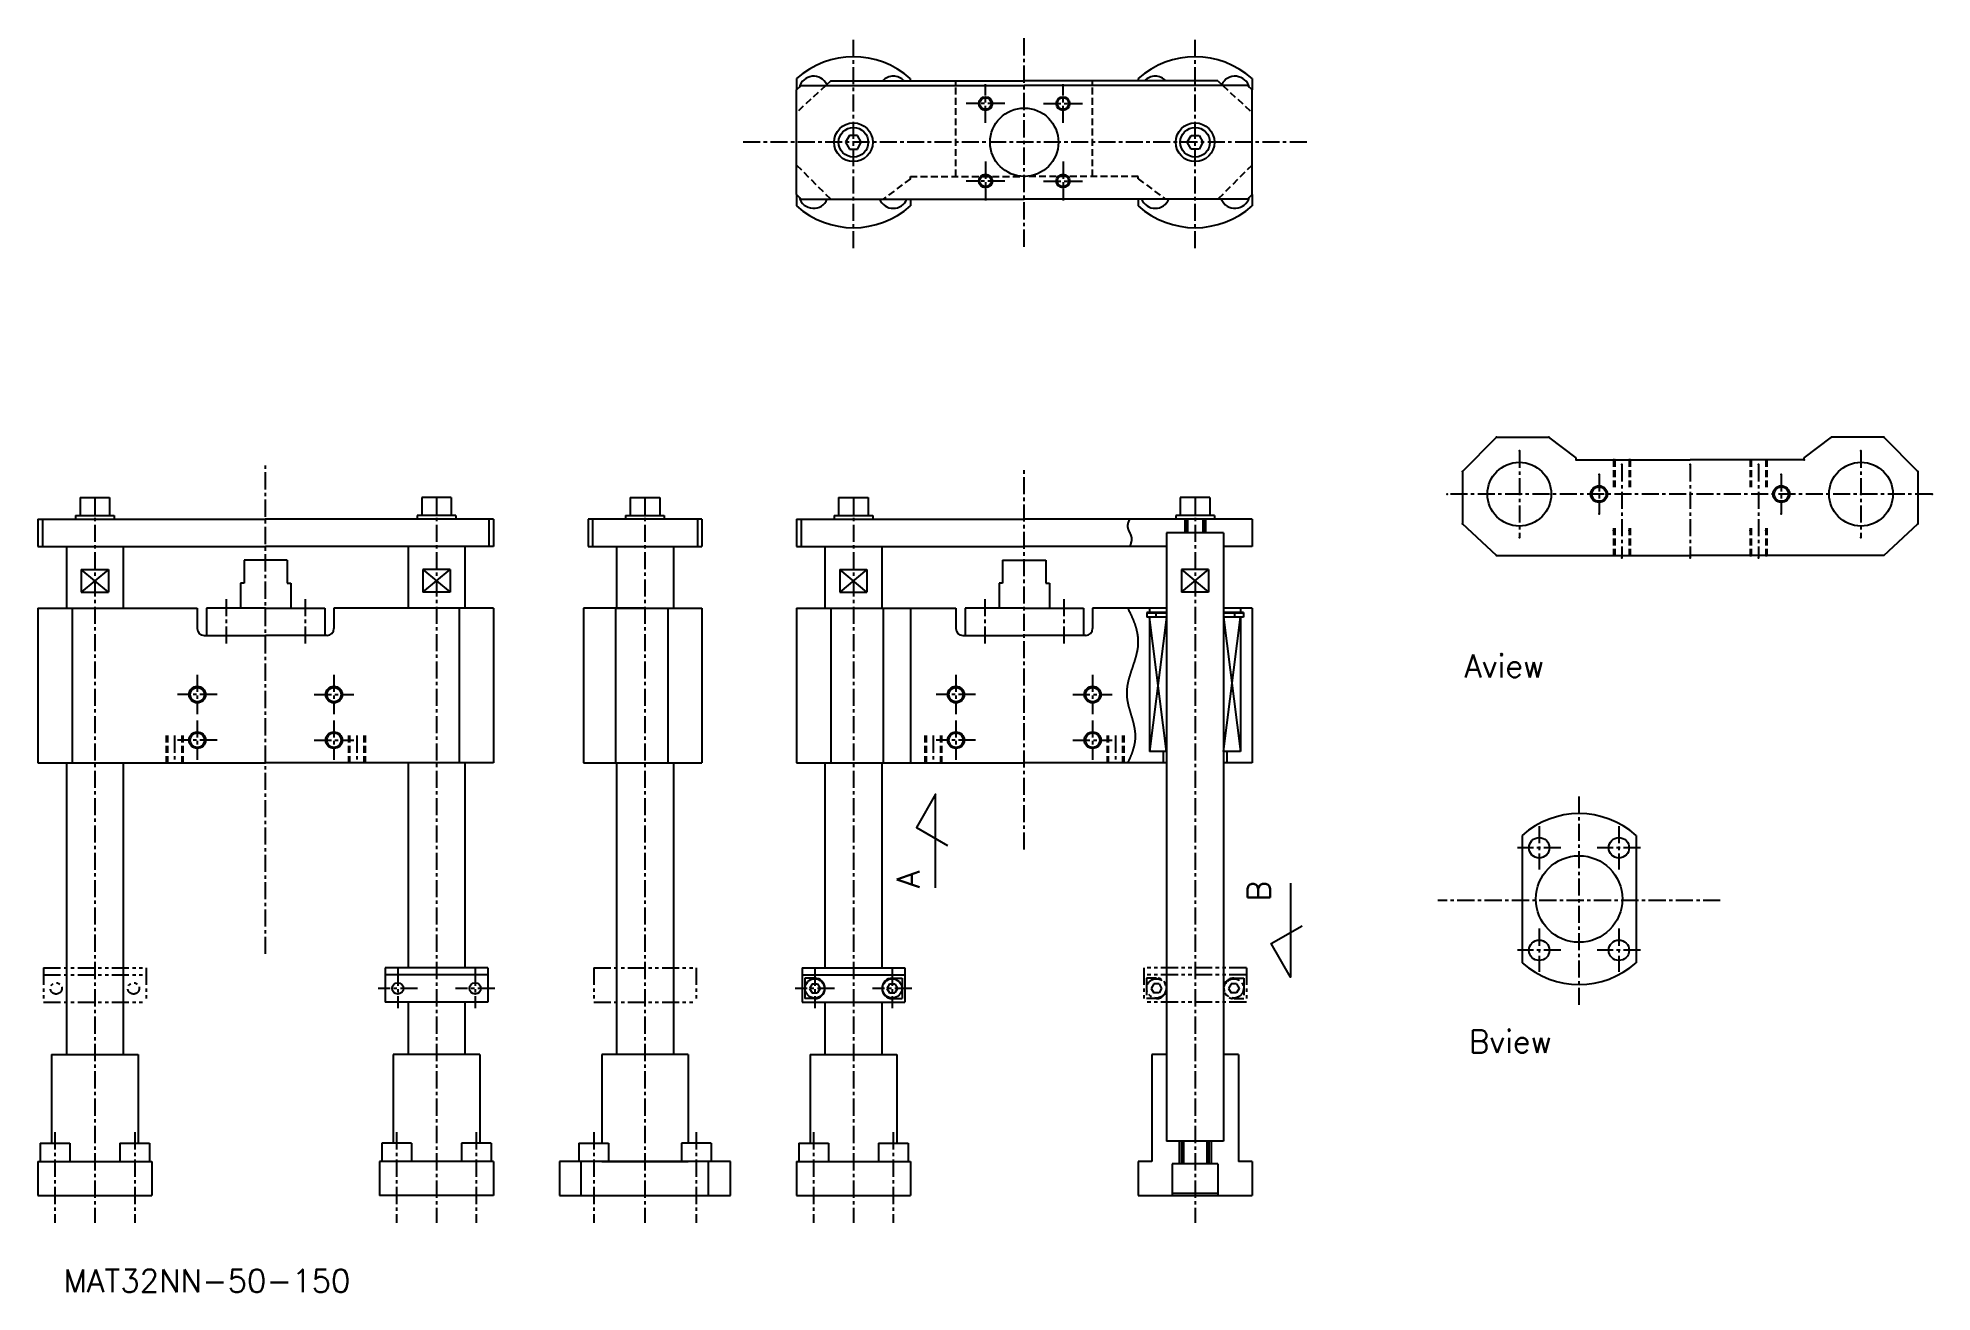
# Model space of a CAD drawing. Extents: x -433 to 399, y -339 to 211.
import ezdxf

# ---------------------------------------------------------------- set-up
doc = ezdxf.new("R2010")
doc.units = 0
for name, pattern in [('CENTER', [12, 7.5, -1.5, 1.5, -1.5]), ('DASHED', [4.5, 3, -1.5]), ('PHANTOM', [15, 7.5, -1.5, 1.5, -1.5, 1.5, -1.5])]:
    doc.linetypes.add(name, pattern=pattern)
doc.layers.get('0').update_dxf_attribs({"linetype": 'CONTINUOUS'})
doc.layers.add('CENTER', color=1, linetype='CENTER')
doc.styles.get("Standard").update_dxf_attribs({"font": 'txt.shx'})

msp = doc.modelspace()

# ---------------------------------------------------------------- linework, layer by layer
at = {"color": 7, "linetype": 'CONTINUOUS'}
for p, q in [((-100, 193.47), (-100, 188.52)), ((-85, 192.52), (-87.14, 190.52)), ((-85, 192.52), (0, 192.52)), ((-50.06, 193.52), (-50.06, 192.52)), ((-30, 190.52), (-30, 192.52)), ((85, 192.52), (0, 192.52)), ((30, 190.52), (30, 192.52)), ((50.06, 193.52), (50.06, 192.52)), ((85, 192.52), (87.14, 190.52)), ((100, 193.47), (100, 188.52)), ((-100, 188.52), (-98, 190.52)), ((-100, 142.52), (-100, 188.52)), ((-98, 190.52), (0, 190.52)), ((98, 190.52), (0, 190.52)), ((100, 188.52), (98, 190.52)), ((100, 142.52), (100, 188.52)), ((-76.72, 168.49), (-78.43, 165.52)), ((-73.29, 168.49), (-76.72, 168.49)), ((-71.57, 165.52), (-73.29, 168.49)), ((71.57, 165.52), (73.29, 168.49)), ((73.29, 168.49), (76.71, 168.49)), ((76.71, 168.49), (78.43, 165.52)), ((-78.43, 165.52), (-76.72, 162.55)), ((-76.72, 162.55), (-73.29, 162.55)), ((-73.29, 162.55), (-71.57, 165.52)), ((73.29, 162.55), (71.57, 165.52)), ((76.71, 162.55), (73.29, 162.55)), ((78.43, 165.52), (76.71, 162.55)), ((-98, 140.52), (-100, 142.52)), ((-100, 142.52), (-100, 137.57)), ((98, 140.52), (100, 142.52)), ((100, 142.52), (100, 137.57)), ((-98, 140.52), (0, 140.52)), ((-50, 140.52), (-50, 137.57)), ((98, 140.52), (0, 140.52)), ((50, 140.52), (50, 137.57)), ((192.36, 21.03), (207.36, 36.03)), ((207.36, 36.03), (230.36, 36.03)), ((242.36, 27.03), (230.36, 36.03)), ((342.36, 27.03), (354.36, 36.03)), ((377.36, 36.03), (354.36, 36.03)), ((392.36, 21.03), (377.36, 36.03)), ((242.36, 26.03), (242.36, 27.03)), ((242.36, 26.03), (292.36, 26.03)), ((342.36, 26.03), (292.36, 26.03)), ((342.36, 26.03), (342.36, 27.03)), ((192.36, 21.03), (192.36, -1.97)), ((392.36, 21.03), (392.36, -1.97)), ((-414.58, 9.6), (-401.58, 9.6)), ((-414.58, 9.6), (-414.58, 1.6)), ((-401.58, 9.6), (-401.58, 1.6)), ((-251.58, 9.6), (-264.58, 9.6)), ((-264.58, 9.6), (-264.58, 1.6)), ((-251.58, 9.6), (-251.58, 1.6)), ((-173.04, 9.6), (-160.04, 9.6)), ((-173.04, 9.6), (-173.04, 1.6)), ((-160.04, 9.6), (-160.04, 1.6)), ((-81.5, 9.6), (-68.5, 9.6)), ((-81.5, 9.6), (-81.5, 1.6)), ((-68.5, 9.6), (-68.5, 1.6)), ((81.5, 9.6), (68.5, 9.6)), ((68.5, 9.6), (68.5, 1.6)), ((81.5, 9.6), (81.5, 1.6)), ((-433.08, 0), (-333.08, 0)), ((-433.08, 0), (-433.08, -12)), ((-431.08, 0), (-431.08, -12)), ((-416.58, 1.6), (-399.58, 1.6)), ((-416.58, 1.6), (-416.58, 0)), ((-399.58, 1.6), (-399.58, 0)), ((-233.08, 0), (-333.08, 0)), ((-249.58, 1.6), (-266.58, 1.6)), ((-266.58, 1.6), (-266.58, 0)), ((-249.58, 1.6), (-249.58, 0)), ((-235.08, 0), (-235.08, -12)), ((-233.08, 0), (-233.08, -12)), ((-141.54, 0), (-191.54, 0)), ((-191.54, 0), (-191.54, -12)), ((-189.54, 0), (-189.54, -12)), ((-175.04, 1.6), (-158.04, 1.6)), ((-175.04, 1.6), (-175.04, 0)), ((-158.04, 1.6), (-158.04, 0)), ((-143.54, 0), (-143.54, -12)), ((-141.54, 0), (-141.54, -12)), ((-100, 0), (0, 0)), ((-100, 0), (-100, -12)), ((-98, 0), (-98, -12)), ((-83.5, 1.6), (-66.5, 1.6)), ((-83.5, 1.6), (-83.5, 0)), ((-66.5, 1.6), (-66.5, 0)), ((100, 0), (0, 0)), ((83.5, 1.6), (66.5, 1.6)), ((66.5, 1.6), (66.5, 0)), ((70.5, 0), (70.5, -6)), ((71, 0), (71, -6)), ((71.63, 0), (71.63, -6)), ((78.38, 0), (78.38, -6)), ((79, 0), (79, -6)), ((79.5, 0), (79.5, -6)), ((83.5, 1.6), (83.5, 0)), ((100, 0), (100, -12)), ((87.5, -6), (62.5, -6)), ((62.5, -6), (62.5, -273)), ((87.5, -6), (87.5, -273)), ((207.36, -15.97), (192.36, -1.97)), ((377.36, -15.97), (392.36, -1.97)), ((-433.08, -12), (-420.58, -12)), ((-433.08, -12), (-333.08, -12)), ((-420.58, -12), (-395.58, -12)), ((-420.58, -12), (-420.58, -39)), ((-395.58, -12), (-395.58, -39)), ((-233.08, -12), (-333.08, -12)), ((-270.58, -12), (-270.58, -39)), ((-245.58, -12), (-245.58, -39)), ((-191.54, -12), (-141.54, -12)), ((-179.04, -12), (-179.04, -39)), ((-154.04, -12), (-154.04, -39)), ((-100, -12), (0, -12)), ((-87.5, -12), (-87.5, -39)), ((-62.5, -12), (-62.5, -39)), ((62.5, -12), (0, -12)), ((100, -12), (87.5, -12)), ((207.36, -15.97), (292.36, -15.97)), ((377.36, -15.97), (292.36, -15.97)), ((-414.02, -22), (-402.14, -22)), ((-414.02, -22), (-414.02, -32)), ((-402.14, -22), (-414.02, -32)), ((-402.14, -32), (-414.02, -22)), ((-402.14, -22), (-402.14, -32)), ((-342.58, -18), (-342.58, -28)), ((-323.58, -18), (-342.58, -18)), ((-323.58, -18), (-323.58, -28)), ((-264.02, -22), (-264.02, -32)), ((-264.02, -32), (-252.14, -22)), ((-252.14, -22), (-264.02, -22)), ((-264.02, -22), (-252.14, -32)), ((-252.14, -22), (-252.14, -32)), ((-69.06, -32), (-80.94, -22)), ((-80.94, -22), (-80.94, -32)), ((-80.94, -22), (-69.06, -22)), ((-69.06, -22), (-80.94, -32)), ((-69.06, -22), (-69.06, -32)), ((-9.5, -18), (-9.5, -28)), ((-9.5, -18), (9.5, -18)), ((9.5, -18), (9.5, -28)), ((80.94, -22), (69.06, -22)), ((69.06, -22), (69.06, -32)), ((69.06, -22), (80.94, -32)), ((69.06, -32), (80.94, -22)), ((80.94, -22), (80.94, -32)), ((-414.02, -32), (-402.14, -32)), ((-344.08, -28), (-344.08, -39)), ((-342.58, -28), (-344.08, -28)), ((-323.58, -28), (-322.08, -28)), ((-322.08, -28), (-322.08, -39)), ((-252.14, -32), (-264.02, -32)), ((-80.94, -32), (-69.06, -32)), ((-11, -28), (-11, -39)), ((-9.5, -28), (-11, -28)), ((9.5, -28), (11, -28)), ((11, -28), (11, -39)), ((80.94, -32), (69.06, -32)), ((-433.08, -39), (-420.58, -39)), ((-433.08, -39), (-363.08, -39)), ((-433.08, -39), (-433.08, -107)), ((-418.08, -39), (-418.08, -107)), ((-363.08, -39), (-363.08, -48)), ((-333.08, -39), (-359.08, -39)), ((-359.08, -39), (-359.08, -51)), ((-333.08, -39), (-307.08, -39)), ((-307.08, -39), (-307.08, -51)), ((-233.08, -39), (-303.08, -39)), ((-303.08, -39), (-303.08, -48)), ((-248.08, -39), (-248.08, -107)), ((-233.08, -39), (-233.08, -107)), ((-166.54, -39), (-193.54, -39)), ((-193.54, -39), (-193.54, -107)), ((-179.54, -39), (-179.54, -107)), ((-179.04, -39), (-154.04, -39)), ((-166.54, -39), (-141.54, -39)), ((-156.54, -39), (-156.54, -107)), ((-141.54, -39), (-141.54, -107)), ((-100, -39), (-30, -39)), ((-100, -39), (-100, -107)), ((-85, -39), (-85, -107)), ((-62, -39), (-62, -107)), ((-50, -39), (-50, -107)), ((-30, -39), (-30, -48)), ((-26, -39), (-26, -51)), ((0, -39), (-26, -39)), ((0, -39), (26, -39)), ((26, -39), (26, -51)), ((62.5, -39), (30, -39)), ((30, -39), (30, -48)), ((53.75, -41), (53.75, -43)), ((62.5, -41), (53.75, -41)), ((62.5, -41.25), (53.75, -41.25)), ((55, -39), (55, -41)), ((57.75, -41.25), (57.75, -43)), ((100, -39), (87.5, -39)), ((96.25, -41), (87.5, -41)), ((96.25, -41.25), (87.5, -41.25)), ((92.25, -41.25), (92.25, -43)), ((95, -39), (95, -41)), ((96.25, -41), (96.25, -43)), ((100, -39), (100, -107)), ((62.5, -43), (53.75, -43)), ((55, -43), (55, -102)), ((62.5, -102), (55, -43)), ((62.5, -43), (55, -102)), ((62.5, -43), (62.5, -102)), ((96.25, -43), (87.5, -43)), ((87.5, -43), (87.5, -102)), ((87.5, -102), (95, -43)), ((87.5, -43), (95, -102)), ((95, -43), (95, -102)), ((-360.08, -51), (-333.08, -51)), ((-306.08, -51), (-333.08, -51)), ((-27, -51), (0, -51)), ((27, -51), (0, -51)), ((-433.08, -107), (-420.58, -107)), ((-433.08, -107), (-333.08, -107)), ((-420.58, -107), (-420.58, -235)), ((-395.58, -107), (-395.58, -235)), ((-233.08, -107), (-333.08, -107)), ((-270.58, -107), (-270.58, -197)), ((-245.58, -107), (-245.58, -197)), ((-193.54, -107), (-141.54, -107)), ((-179.04, -107), (-179.04, -235)), ((-179.04, -107), (-154.04, -107)), ((-154.04, -107), (-154.04, -235)), ((-100, -107), (0, -107)), ((-87.5, -107), (-87.5, -197)), ((-62.5, -107), (-62.5, -197)), ((62.5, -107), (0, -107)), ((62.5, -102), (55, -102)), ((61, -102), (61, -107)), ((95, -102), (87.5, -102)), ((100, -107), (87.5, -107)), ((89, -102), (89, -107)), ((218.58, -138.81), (218.58, -194.71)), ((268.58, -138.81), (268.58, -194.71)), ((-235.58, -197), (-280.58, -197)), ((-280.58, -197), (-280.58, -212)), ((-235.58, -197), (-235.58, -212)), ((-97.5, -197), (-52.5, -197)), ((-97.5, -197), (-97.5, -212)), ((-52.5, -197), (-52.5, -212)), ((-235.58, -200), (-280.58, -200)), ((-97.5, -200), (-52.5, -200)), ((-92, -201.5), (-96.38, -201.5)), ((-96.38, -201.5), (-96.38, -210.5)), ((-93.15, -204), (-94.31, -206)), ((-94.31, -206), (-93.15, -208)), ((-93.15, -204), (-90.85, -204)), ((-90.85, -204), (-89.69, -206)), ((-89.69, -206), (-90.85, -208)), ((-59.15, -204), (-60.31, -206)), ((-60.31, -206), (-59.15, -208)), ((-59.15, -204), (-56.85, -204)), ((-58, -201.5), (-53.62, -201.5)), ((-56.85, -204), (-55.69, -206)), ((-55.69, -206), (-56.85, -208)), ((-53.62, -201.5), (-53.62, -210.5)), ((-235.58, -212), (-280.58, -212)), ((-270.58, -212), (-270.58, -235)), ((-245.58, -212), (-245.58, -235)), ((-97.5, -212), (-52.5, -212)), ((-92, -210.5), (-96.38, -210.5)), ((-93.15, -208), (-90.85, -208)), ((-87.5, -212), (-87.5, -235)), ((-62.5, -212), (-62.5, -235)), ((-59.15, -208), (-56.85, -208)), ((-58, -210.5), (-53.62, -210.5)), ((-427.08, -235), (-408.08, -235)), ((-427.08, -235), (-427.08, -274)), ((-408.08, -235), (-389.08, -235)), ((-389.08, -235), (-389.08, -274)), ((-277.08, -235), (-277.08, -274)), ((-258.08, -235), (-277.08, -235)), ((-239.08, -235), (-258.08, -235)), ((-239.08, -235), (-239.08, -274)), ((-185.54, -235), (-185.54, -274)), ((-147.54, -235), (-185.54, -235)), ((-147.54, -235), (-154.04, -235)), ((-147.54, -235), (-147.54, -274)), ((-94, -235), (-75, -235)), ((-94, -235), (-94, -274)), ((-75, -235), (-56, -235)), ((-56, -235), (-56, -274)), ((56, -235), (56, -282)), ((62.5, -235), (56, -235)), ((94, -235), (87.5, -235)), ((94, -235), (94, -282)), ((-432.08, -274), (-419.08, -274)), ((-432.08, -274), (-432.08, -282)), ((-419.08, -274), (-419.08, -282)), ((-397.08, -274), (-384.08, -274)), ((-397.08, -274), (-397.08, -282)), ((-384.08, -274), (-384.08, -282)), ((-269.08, -274), (-282.08, -274)), ((-282.08, -274), (-282.08, -282)), ((-269.08, -274), (-269.08, -282)), ((-234.08, -274), (-247.08, -274)), ((-247.08, -274), (-247.08, -282)), ((-234.08, -274), (-234.08, -282)), ((-195.54, -274), (-182.54, -274)), ((-195.54, -274), (-195.54, -282)), ((-182.54, -274), (-182.54, -282)), ((-137.54, -274), (-150.54, -274)), ((-150.54, -274), (-150.54, -282)), ((-137.54, -274), (-137.54, -282)), ((-99, -274), (-86, -274)), ((-99, -274), (-99, -282)), ((-86, -274), (-86, -282)), ((-64, -274), (-51, -274)), ((-64, -274), (-64, -282)), ((-51, -274), (-51, -282)), ((87.5, -273), (62.5, -273)), ((68, -273), (68, -283)), ((69, -273), (69, -283)), ((69.88, -273), (69.88, -283)), ((80.13, -273), (80.13, -283)), ((81, -273), (81, -283)), ((82, -273), (82, -283)), ((-433.08, -282), (-433.08, -297)), ((-433.08, -282), (-408.08, -282)), ((-408.08, -282), (-383.08, -282)), ((-383.08, -282), (-383.08, -297)), ((-283.08, -282), (-283.08, -297)), ((-258.08, -282), (-283.08, -282)), ((-233.08, -282), (-258.08, -282)), ((-233.08, -282), (-233.08, -297)), ((-166.54, -282), (-204.04, -282)), ((-204.04, -282), (-204.04, -297)), ((-194.49, -297), (-194.49, -282)), ((-185.54, -282), (-147.54, -282)), ((-129.04, -282), (-166.54, -282)), ((-138.59, -297), (-138.59, -282)), ((-129.04, -297), (-129.04, -282)), ((-100, -282), (-100, -297)), ((-100, -282), (-75, -282)), ((-75, -282), (-50, -282)), ((-50, -282), (-50, -297)), ((50, -282), (50, -297)), ((56, -282), (50, -282)), ((100, -282), (94, -282)), ((100, -282), (100, -297)), ((85, -283), (65, -283)), ((65, -283), (65, -297)), ((85, -283), (85, -297)), ((-433.08, -297), (-383.08, -297)), ((-233.08, -297), (-283.08, -297)), ((-204.04, -297), (-129.04, -297)), ((-100, -297), (-50, -297)), ((50, -297), (100, -297)), ((85, -296), (65, -296))]:
    msp.add_line(p, q, dxfattribs=at)
at = {"color": 3, "linetype": 'DASHED'}
for p, q in [((-87.14, 190.52), (-100, 178.52)), ((-30, 150.52), (-30, 190.52)), ((30, 150.52), (30, 190.52)), ((87.14, 190.52), (100, 178.52)), ((-100, 155.52), (-100, 178.52)), ((100, 155.52), (100, 178.52)), ((-100, 155.52), (-85, 140.52)), ((-50, 150.52), (0, 150.52)), ((-50, 149.52), (-50, 150.52)), ((50, 150.52), (0, 150.52)), ((50, 149.52), (50, 150.52)), ((100, 155.52), (85, 140.52)), ((-50, 149.52), (-62, 140.52)), ((50, 149.52), (62, 140.52)), ((-85, 140.52), (-62, 140.52)), ((85, 140.52), (62, 140.52)), ((258.71, 26.03), (258.71, 14.03)), ((259.21, 26.03), (259.21, 14.03)), ((265.51, 26.03), (265.51, 14.03)), ((266.01, 26.03), (266.01, 14.03)), ((318.71, 26.03), (318.71, 14.03)), ((319.21, 26.03), (319.21, 14.03)), ((325.51, 26.03), (325.51, 14.03)), ((326.01, 26.03), (326.01, 14.03)), ((258.71, -3.97), (258.71, -15.97)), ((259.21, -3.97), (259.21, -15.97)), ((265.51, -3.97), (265.51, -15.97)), ((266.01, -3.97), (266.01, -15.97)), ((318.71, -3.97), (318.71, -15.97)), ((319.21, -3.97), (319.21, -15.97)), ((325.51, -3.97), (325.51, -15.97)), ((326.01, -3.97), (326.01, -15.97)), ((-376.73, -95), (-376.73, -107)), ((-376.23, -95), (-376.23, -107)), ((-369.93, -95), (-369.93, -107)), ((-369.43, -95), (-369.43, -107)), ((-296.73, -95), (-296.73, -107)), ((-296.23, -95), (-296.23, -107)), ((-289.93, -95), (-289.93, -107)), ((-289.43, -95), (-289.43, -107)), ((-43.65, -95), (-43.65, -107)), ((-43.15, -95), (-43.15, -107)), ((-36.85, -95), (-36.85, -107)), ((-36.35, -95), (-36.35, -107)), ((36.35, -95), (36.35, -107)), ((36.85, -95), (36.85, -107)), ((43.15, -95), (43.15, -107)), ((43.65, -95), (43.65, -107))]:
    msp.add_line(p, q, dxfattribs=at)
at = {"color": 3, "linetype": 'PHANTOM'}
for p, q in [((-430.58, -197), (-385.58, -197)), ((-430.58, -197), (-430.58, -212)), ((-385.58, -197), (-385.58, -212)), ((-189.04, -197), (-144.04, -197)), ((-189.04, -197), (-189.04, -212)), ((-144.04, -197), (-144.04, -212)), ((97.5, -197), (52.5, -197)), ((52.5, -197), (52.5, -212)), ((97.5, -197), (97.5, -212)), ((-430.58, -200), (-385.58, -200)), ((97.5, -200), (52.5, -200)), ((53.62, -201.5), (53.62, -210.5)), ((58, -201.5), (53.62, -201.5)), ((56.85, -204), (55.69, -206)), ((55.69, -206), (56.85, -208)), ((59.15, -204), (56.85, -204)), ((59.15, -204), (60.31, -206)), ((60.31, -206), (59.15, -208)), ((90.85, -204), (89.69, -206)), ((89.69, -206), (90.85, -208)), ((93.15, -204), (90.85, -204)), ((92, -201.5), (96.38, -201.5)), ((93.15, -204), (94.31, -206)), ((94.31, -206), (93.15, -208)), ((96.38, -201.5), (96.38, -210.5)), ((-430.58, -212), (-385.58, -212)), ((-189.04, -212), (-144.04, -212)), ((97.5, -212), (52.5, -212)), ((58, -210.5), (53.62, -210.5)), ((59.15, -208), (56.85, -208)), ((93.15, -208), (90.85, -208)), ((92, -210.5), (96.38, -210.5))]:
    msp.add_line(p, q, dxfattribs=at)
at = {"color": 7, "linetype": 'CONTINUOUS'}
for points in [[(-38.92, -161.91), (-38.92, -120.74), (-47.38, -135.39), (-33.72, -143.28)], [(116.81, -159.84), (116.81, -201.01), (108.35, -186.35), (122.01, -178.47)]]:
    msp.add_lwpolyline(points, dxfattribs=at)
at = {"color": 7}
for points in [[(46.27, 0, 0), (46.25, -0.03, 0), (46.24, -0.05, 0), (46.22, -0.08, 0), (46.21, -0.11, 0), (46.19, -0.13, 0), (46.18, -0.16, 0), (46.17, -0.19, 0), (46.15, -0.21, 0), (46.14, -0.24, 0), (46.12, -0.27, 0), (46.11, -0.29, 0), (46.09, -0.32, 0), (46.08, -0.35, 0), (46.07, -0.38, 0), (46.05, -0.4, 0), (46.04, -0.43, 0), (46.03, -0.46, 0), (46.01, -0.48, 0), (46, -0.51, 0), (45.99, -0.54, 0), (45.97, -0.57, 0), (45.96, -0.59, 0), (45.95, -0.62, 0), (45.93, -0.65, 0), (45.92, -0.68, 0), (45.91, -0.7, 0), (45.9, -0.73, 0), (45.88, -0.76, 0), (45.87, -0.79, 0), (45.86, -0.81, 0), (45.85, -0.84, 0), (45.83, -0.87, 0), (45.82, -0.9, 0), (45.81, -0.92, 0), (45.8, -0.95, 0), (45.79, -0.98, 0), (45.77, -1.01, 0), (45.76, -1.04, 0), (45.75, -1.07, 0), (45.74, -1.09, 0), (45.73, -1.12, 0), (45.72, -1.15, 0), (45.7, -1.18, 0), (45.69, -1.21, 0), (45.68, -1.23, 0), (45.67, -1.26, 0), (45.66, -1.29, 0), (45.65, -1.32, 0), (45.64, -1.35, 0), (45.63, -1.38, 0), (45.62, -1.41, 0), (45.61, -1.43, 0), (45.6, -1.46, 0), (45.59, -1.49, 0), (45.58, -1.52, 0), (45.57, -1.55, 0), (45.56, -1.58, 0), (45.55, -1.61, 0), (45.54, -1.64, 0), (45.53, -1.67, 0), (45.52, -1.69, 0), (45.52, -1.72, 0), (45.51, -1.75, 0), (45.5, -1.78, 0), (45.49, -1.81, 0), (45.48, -1.84, 0), (45.47, -1.87, 0), (45.47, -1.9, 0), (45.46, -1.93, 0), (45.45, -1.96, 0), (45.44, -1.99, 0), (45.44, -2.02, 0), (45.43, -2.05, 0), (45.42, -2.08, 0), (45.42, -2.11, 0), (45.41, -2.14, 0), (45.41, -2.17, 0), (45.4, -2.2, 0), (45.39, -2.23, 0), (45.39, -2.26, 0), (45.38, -2.29, 0), (45.38, -2.32, 0), (45.37, -2.35, 0), (45.37, -2.38, 0), (45.36, -2.41, 0), (45.36, -2.44, 0), (45.36, -2.47, 0), (45.35, -2.5, 0), (45.35, -2.53, 0), (45.35, -2.56, 0), (45.34, -2.59, 0), (45.34, -2.62, 0), (45.34, -2.65, 0), (45.34, -2.68, 0), (45.33, -2.71, 0), (45.33, -2.74, 0), (45.33, -2.77, 0), (45.33, -2.8, 0), (45.33, -2.83, 0), (45.33, -2.86, 0), (45.33, -2.89, 0), (45.33, -2.92, 0), (45.33, -2.95, 0), (45.33, -2.98, 0), (45.33, -3.01, 0), (45.33, -3.05, 0), (45.33, -3.08, 0), (45.33, -3.11, 0), (45.33, -3.14, 0), (45.33, -3.17, 0), (45.33, -3.2, 0), (45.33, -3.23, 0), (45.34, -3.26, 0), (45.34, -3.29, 0), (45.34, -3.32, 0), (45.34, -3.35, 0), (45.35, -3.38, 0), (45.35, -3.41, 0), (45.35, -3.44, 0), (45.36, -3.47, 0), (45.36, -3.5, 0), (45.37, -3.53, 0), (45.37, -3.56, 0), (45.38, -3.59, 0), (45.38, -3.62, 0), (45.39, -3.65, 0), (45.39, -3.68, 0), (45.4, -3.71, 0), (45.41, -3.74, 0), (45.41, -3.77, 0), (45.42, -3.8, 0), (45.43, -3.83, 0), (45.43, -3.86, 0), (45.44, -3.89, 0), (45.45, -3.92, 0), (45.46, -3.95, 0), (45.46, -3.97, 0), (45.47, -4, 0), (45.48, -4.03, 0), (45.49, -4.06, 0), (45.5, -4.09, 0), (45.51, -4.12, 0), (45.52, -4.15, 0), (45.52, -4.18, 0), (45.53, -4.21, 0), (45.54, -4.24, 0), (45.55, -4.27, 0), (45.56, -4.29, 0), (45.57, -4.32, 0), (45.58, -4.35, 0), (45.59, -4.38, 0), (45.6, -4.41, 0), (45.62, -4.44, 0), (45.63, -4.47, 0), (45.64, -4.49, 0), (45.65, -4.52, 0), (45.66, -4.55, 0), (45.67, -4.58, 0), (45.68, -4.61, 0), (45.69, -4.64, 0), (45.7, -4.66, 0), (45.72, -4.69, 0), (45.73, -4.72, 0), (45.74, -4.75, 0), (45.75, -4.78, 0), (45.76, -4.8, 0), (45.78, -4.83, 0), (45.79, -4.86, 0), (45.8, -4.89, 0), (45.81, -4.92, 0), (45.82, -4.94, 0), (45.84, -4.97, 0), (45.85, -5, 0), (45.86, -5.03, 0), (45.87, -5.05, 0), (45.89, -5.08, 0), (45.9, -5.11, 0), (45.91, -5.14, 0), (45.93, -5.16, 0), (45.94, -5.19, 0), (45.95, -5.22, 0), (45.96, -5.25, 0), (45.98, -5.27, 0), (45.99, -5.3, 0), (46, -5.33, 0), (46.02, -5.36, 0), (46.03, -5.38, 0), (46.04, -5.41, 0), (46.05, -5.44, 0), (46.07, -5.47, 0), (46.08, -5.49, 0), (46.09, -5.52, 0), (46.11, -5.55, 0), (46.12, -5.58, 0), (46.13, -5.6, 0), (46.15, -5.63, 0), (46.16, -5.66, 0), (46.17, -5.69, 0), (46.19, -5.71, 0), (46.2, -5.74, 0), (46.21, -5.77, 0), (46.23, -5.79, 0), (46.24, -5.82, 0), (46.25, -5.85, 0), (46.27, -5.88, 0), (46.28, -5.9, 0), (46.29, -5.93, 0), (46.31, -5.96, 0), (46.32, -5.99, 0), (46.33, -6.01, 0), (46.34, -6.04, 0), (46.36, -6.07, 0), (46.37, -6.1, 0), (46.38, -6.12, 0), (46.4, -6.15, 0), (46.41, -6.18, 0), (46.42, -6.2, 0), (46.44, -6.23, 0), (46.45, -6.26, 0), (46.46, -6.29, 0), (46.47, -6.31, 0), (46.49, -6.34, 0), (46.5, -6.37, 0), (46.51, -6.4, 0), (46.52, -6.43, 0), (46.54, -6.45, 0), (46.55, -6.48, 0), (46.56, -6.51, 0), (46.57, -6.54, 0), (46.59, -6.56, 0), (46.6, -6.59, 0), (46.61, -6.62, 0), (46.62, -6.65, 0), (46.63, -6.68, 0), (46.65, -6.7, 0), (46.66, -6.73, 0), (46.67, -6.76, 0), (46.68, -6.79, 0), (46.69, -6.82, 0), (46.7, -6.84, 0), (46.71, -6.87, 0), (46.72, -6.9, 0), (46.73, -6.93, 0), (46.74, -6.96, 0), (46.76, -6.99, 0), (46.77, -7.02, 0), (46.78, -7.04, 0), (46.79, -7.07, 0), (46.8, -7.1, 0), (46.81, -7.13, 0), (46.82, -7.16, 0), (46.82, -7.19, 0), (46.83, -7.22, 0), (46.84, -7.25, 0), (46.85, -7.28, 0), (46.86, -7.3, 0), (46.87, -7.33, 0), (46.88, -7.36, 0), (46.89, -7.39, 0), (46.9, -7.42, 0), (46.9, -7.45, 0), (46.91, -7.48, 0), (46.92, -7.51, 0), (46.93, -7.54, 0), (46.93, -7.57, 0), (46.94, -7.6, 0), (46.95, -7.63, 0), (46.95, -7.66, 0), (46.96, -7.69, 0), (46.97, -7.72, 0), (46.97, -7.75, 0), (46.98, -7.78, 0), (46.99, -7.81, 0), (46.99, -7.84, 0), (47, -7.87, 0), (47, -7.9, 0), (47.01, -7.93, 0), (47.01, -7.96, 0), (47.02, -7.99, 0), (47.02, -8.02, 0), (47.03, -8.05, 0), (47.03, -8.08, 0), (47.04, -8.11, 0), (47.04, -8.14, 0), (47.04, -8.17, 0), (47.05, -8.2, 0), (47.05, -8.23, 0), (47.05, -8.26, 0), (47.05, -8.29, 0), (47.06, -8.32, 0), (47.06, -8.35, 0), (47.06, -8.38, 0), (47.06, -8.41, 0), (47.06, -8.44, 0), (47.07, -8.47, 0), (47.07, -8.5, 0), (47.07, -8.53, 0), (47.07, -8.56, 0), (47.07, -8.59, 0), (47.07, -8.62, 0), (47.07, -8.65, 0), (47.07, -8.68, 0), (47.07, -8.71, 0), (47.07, -8.74, 0), (47.07, -8.77, 0), (47.07, -8.8, 0), (47.07, -8.83, 0), (47.07, -8.86, 0), (47.06, -8.9, 0), (47.06, -8.93, 0), (47.06, -8.96, 0), (47.06, -8.99, 0), (47.06, -9.02, 0), (47.06, -9.05, 0), (47.05, -9.08, 0), (47.05, -9.11, 0), (47.05, -9.14, 0), (47.05, -9.17, 0), (47.04, -9.2, 0), (47.04, -9.23, 0), (47.04, -9.26, 0), (47.03, -9.29, 0), (47.03, -9.32, 0), (47.03, -9.35, 0), (47.02, -9.38, 0), (47.02, -9.41, 0), (47.01, -9.44, 0), (47.01, -9.47, 0), (47, -9.5, 0), (47, -9.53, 0), (47, -9.56, 0), (46.99, -9.59, 0), (46.99, -9.62, 0), (46.98, -9.65, 0), (46.98, -9.68, 0), (46.97, -9.71, 0), (46.96, -9.74, 0), (46.96, -9.77, 0), (46.95, -9.8, 0), (46.95, -9.83, 0), (46.94, -9.86, 0), (46.94, -9.89, 0), (46.93, -9.92, 0), (46.92, -9.95, 0), (46.92, -9.98, 0), (46.91, -10.01, 0), (46.9, -10.04, 0), (46.9, -10.07, 0), (46.89, -10.1, 0), (46.88, -10.13, 0), (46.88, -10.16, 0), (46.87, -10.19, 0), (46.86, -10.22, 0), (46.86, -10.25, 0), (46.85, -10.27, 0), (46.84, -10.3, 0), (46.83, -10.33, 0), (46.83, -10.36, 0), (46.82, -10.39, 0), (46.81, -10.42, 0), (46.8, -10.45, 0), (46.79, -10.48, 0), (46.79, -10.51, 0), (46.78, -10.54, 0), (46.77, -10.57, 0), (46.76, -10.6, 0), (46.75, -10.63, 0), (46.74, -10.66, 0), (46.74, -10.68, 0), (46.73, -10.71, 0), (46.72, -10.74, 0), (46.71, -10.77, 0), (46.7, -10.8, 0), (46.69, -10.83, 0), (46.68, -10.86, 0), (46.67, -10.89, 0), (46.66, -10.92, 0), (46.65, -10.95, 0), (46.64, -10.97, 0), (46.64, -11, 0), (46.63, -11.03, 0), (46.62, -11.06, 0), (46.61, -11.09, 0), (46.6, -11.12, 0), (46.59, -11.15, 0), (46.58, -11.18, 0), (46.57, -11.2, 0), (46.56, -11.23, 0), (46.55, -11.26, 0), (46.54, -11.29, 0), (46.53, -11.32, 0), (46.52, -11.35, 0), (46.51, -11.38, 0), (46.5, -11.4, 0), (46.49, -11.43, 0), (46.47, -11.46, 0), (46.46, -11.49, 0), (46.45, -11.52, 0), (46.44, -11.55, 0), (46.43, -11.58, 0), (46.42, -11.6, 0), (46.41, -11.63, 0), (46.4, -11.66, 0), (46.39, -11.69, 0), (46.38, -11.72, 0), (46.37, -11.75, 0), (46.36, -11.77, 0), (46.35, -11.8, 0), (46.33, -11.83, 0), (46.32, -11.86, 0), (46.31, -11.89, 0), (46.3, -11.91, 0), (46.29, -11.94, 0), (46.28, -11.97, 0), (46.27, -12, 0)], [(45.36, -39, 0), (45.43, -39.13, 0), (45.5, -39.26, 0), (45.56, -39.39, 0), (45.63, -39.52, 0), (45.7, -39.65, 0), (45.76, -39.78, 0), (45.83, -39.91, 0), (45.9, -40.05, 0), (45.96, -40.18, 0), (46.03, -40.31, 0), (46.09, -40.44, 0), (46.16, -40.57, 0), (46.22, -40.7, 0), (46.29, -40.84, 0), (46.35, -40.97, 0), (46.42, -41.1, 0), (46.48, -41.23, 0), (46.55, -41.36, 0), (46.61, -41.5, 0), (46.67, -41.63, 0), (46.73, -41.76, 0), (46.8, -41.9, 0), (46.86, -42.03, 0), (46.92, -42.16, 0), (46.98, -42.3, 0), (47.04, -42.43, 0), (47.1, -42.56, 0), (47.16, -42.7, 0), (47.22, -42.83, 0), (47.28, -42.97, 0), (47.34, -43.1, 0), (47.4, -43.24, 0), (47.45, -43.37, 0), (47.51, -43.51, 0), (47.57, -43.64, 0), (47.63, -43.78, 0), (47.68, -43.92, 0), (47.74, -44.05, 0), (47.79, -44.19, 0), (47.85, -44.32, 0), (47.9, -44.46, 0), (47.96, -44.6, 0), (48.01, -44.73, 0), (48.06, -44.87, 0), (48.12, -45.01, 0), (48.17, -45.15, 0), (48.22, -45.28, 0), (48.27, -45.42, 0), (48.32, -45.56, 0), (48.37, -45.7, 0), (48.42, -45.84, 0), (48.47, -45.98, 0), (48.52, -46.12, 0), (48.57, -46.26, 0), (48.61, -46.39, 0), (48.66, -46.53, 0), (48.71, -46.67, 0), (48.75, -46.81, 0), (48.8, -46.95, 0), (48.84, -47.09, 0), (48.88, -47.24, 0), (48.93, -47.38, 0), (48.97, -47.52, 0), (49.01, -47.66, 0), (49.05, -47.8, 0), (49.09, -47.94, 0), (49.13, -48.08, 0), (49.16, -48.23, 0), (49.2, -48.37, 0), (49.24, -48.51, 0), (49.27, -48.65, 0), (49.31, -48.8, 0), (49.34, -48.94, 0), (49.37, -49.08, 0), (49.41, -49.23, 0), (49.44, -49.37, 0), (49.47, -49.52, 0), (49.5, -49.66, 0), (49.53, -49.8, 0), (49.55, -49.95, 0), (49.58, -50.09, 0), (49.6, -50.24, 0), (49.63, -50.38, 0), (49.65, -50.53, 0), (49.68, -50.68, 0), (49.7, -50.82, 0), (49.72, -50.97, 0), (49.74, -51.11, 0), (49.76, -51.26, 0), (49.77, -51.41, 0), (49.79, -51.55, 0), (49.81, -51.7, 0), (49.82, -51.85, 0), (49.84, -51.99, 0), (49.85, -52.14, 0), (49.86, -52.29, 0), (49.87, -52.44, 0), (49.88, -52.58, 0), (49.89, -52.73, 0), (49.9, -52.88, 0), (49.9, -53.02, 0), (49.91, -53.17, 0), (49.91, -53.32, 0), (49.92, -53.47, 0), (49.92, -53.61, 0), (49.92, -53.76, 0), (49.92, -53.91, 0), (49.92, -54.06, 0), (49.92, -54.2, 0), (49.92, -54.35, 0), (49.91, -54.5, 0), (49.91, -54.65, 0), (49.9, -54.79, 0), (49.89, -54.94, 0), (49.89, -55.09, 0), (49.88, -55.23, 0), (49.87, -55.38, 0), (49.85, -55.53, 0), (49.84, -55.67, 0), (49.83, -55.82, 0), (49.81, -55.97, 0), (49.8, -56.11, 0), (49.78, -56.26, 0), (49.76, -56.4, 0), (49.74, -56.55, 0), (49.72, -56.69, 0), (49.7, -56.84, 0), (49.68, -56.99, 0), (49.65, -57.13, 0), (49.63, -57.28, 0), (49.6, -57.42, 0), (49.58, -57.56, 0), (49.55, -57.71, 0), (49.52, -57.85, 0), (49.5, -58, 0), (49.47, -58.14, 0), (49.44, -58.29, 0), (49.41, -58.43, 0), (49.37, -58.57, 0), (49.34, -58.72, 0), (49.31, -58.86, 0), (49.28, -59, 0), (49.24, -59.15, 0), (49.21, -59.29, 0), (49.17, -59.43, 0), (49.13, -59.58, 0), (49.1, -59.72, 0), (49.06, -59.86, 0), (49.02, -60, 0), (48.98, -60.15, 0), (48.95, -60.29, 0), (48.91, -60.43, 0), (48.87, -60.57, 0), (48.83, -60.71, 0), (48.79, -60.86, 0), (48.74, -61, 0), (48.7, -61.14, 0), (48.66, -61.28, 0), (48.62, -61.42, 0), (48.58, -61.56, 0), (48.53, -61.7, 0), (48.49, -61.84, 0), (48.45, -61.98, 0), (48.4, -62.13, 0), (48.36, -62.27, 0), (48.32, -62.41, 0), (48.27, -62.55, 0), (48.23, -62.69, 0), (48.18, -62.83, 0), (48.14, -62.97, 0), (48.09, -63.11, 0), (48.05, -63.25, 0), (48, -63.39, 0), (47.96, -63.53, 0), (47.91, -63.66, 0), (47.87, -63.8, 0), (47.82, -63.94, 0), (47.78, -64.08, 0), (47.73, -64.22, 0), (47.68, -64.36, 0), (47.64, -64.5, 0), (47.59, -64.64, 0), (47.54, -64.78, 0), (47.5, -64.92, 0), (47.45, -65.06, 0), (47.41, -65.2, 0), (47.36, -65.34, 0), (47.31, -65.48, 0), (47.27, -65.62, 0), (47.22, -65.76, 0), (47.17, -65.9, 0), (47.13, -66.03, 0), (47.08, -66.17, 0), (47.03, -66.31, 0), (46.99, -66.45, 0), (46.94, -66.59, 0), (46.9, -66.73, 0), (46.85, -66.87, 0), (46.8, -67.01, 0), (46.76, -67.15, 0), (46.71, -67.29, 0), (46.67, -67.43, 0), (46.62, -67.57, 0), (46.58, -67.71, 0), (46.53, -67.85, 0), (46.49, -67.99, 0), (46.45, -68.13, 0), (46.4, -68.27, 0), (46.36, -68.41, 0), (46.31, -68.55, 0), (46.27, -68.69, 0), (46.23, -68.83, 0), (46.19, -68.98, 0), (46.15, -69.12, 0), (46.1, -69.26, 0), (46.06, -69.4, 0), (46.02, -69.54, 0), (45.98, -69.68, 0), (45.94, -69.82, 0), (45.9, -69.97, 0), (45.87, -70.11, 0), (45.83, -70.25, 0), (45.79, -70.39, 0), (45.75, -70.53, 0), (45.72, -70.68, 0), (45.68, -70.82, 0), (45.65, -70.96, 0), (45.61, -71.11, 0), (45.58, -71.25, 0), (45.55, -71.39, 0), (45.51, -71.54, 0), (45.48, -71.68, 0), (45.45, -71.82, 0), (45.42, -71.97, 0), (45.39, -72.11, 0), (45.37, -72.26, 0), (45.34, -72.4, 0), (45.31, -72.54, 0), (45.29, -72.69, 0), (45.26, -72.83, 0), (45.24, -72.98, 0), (45.22, -73.13, 0), (45.2, -73.27, 0), (45.18, -73.42, 0), (45.16, -73.56, 0), (45.14, -73.71, 0), (45.12, -73.86, 0), (45.1, -74, 0), (45.09, -74.15, 0), (45.07, -74.3, 0), (45.06, -74.44, 0), (45.04, -74.59, 0), (45.03, -74.74, 0), (45.02, -74.89, 0), (45.01, -75.03, 0), (45, -75.18, 0), (44.99, -75.33, 0), (44.99, -75.47, 0), (44.98, -75.62, 0), (44.98, -75.77, 0), (44.97, -75.92, 0), (44.97, -76.06, 0), (44.97, -76.21, 0), (44.97, -76.36, 0), (44.97, -76.51, 0), (44.97, -76.65, 0), (44.97, -76.8, 0), (44.98, -76.95, 0), (44.98, -77.1, 0), (44.99, -77.24, 0), (44.99, -77.39, 0), (45, -77.54, 0), (45.01, -77.68, 0), (45.02, -77.83, 0), (45.03, -77.98, 0), (45.04, -78.12, 0), (45.06, -78.27, 0), (45.07, -78.42, 0), (45.09, -78.56, 0), (45.1, -78.71, 0), (45.12, -78.86, 0), (45.14, -79, 0), (45.16, -79.15, 0), (45.18, -79.29, 0), (45.2, -79.44, 0), (45.23, -79.58, 0), (45.25, -79.73, 0), (45.28, -79.87, 0), (45.3, -80.02, 0), (45.33, -80.16, 0), (45.36, -80.3, 0), (45.39, -80.45, 0), (45.42, -80.59, 0), (45.45, -80.74, 0), (45.48, -80.88, 0), (45.51, -81.02, 0), (45.54, -81.17, 0), (45.58, -81.31, 0), (45.61, -81.45, 0), (45.64, -81.6, 0), (45.68, -81.74, 0), (45.71, -81.88, 0), (45.75, -82.03, 0), (45.79, -82.17, 0), (45.82, -82.31, 0), (45.86, -82.45, 0), (45.9, -82.6, 0), (45.94, -82.74, 0), (45.98, -82.88, 0), (46.02, -83.02, 0), (46.06, -83.16, 0), (46.1, -83.31, 0), (46.14, -83.45, 0), (46.18, -83.59, 0), (46.22, -83.73, 0), (46.26, -83.87, 0), (46.3, -84.01, 0), (46.34, -84.15, 0), (46.39, -84.3, 0), (46.43, -84.44, 0), (46.47, -84.58, 0), (46.51, -84.72, 0), (46.55, -84.86, 0), (46.6, -85, 0), (46.64, -85.14, 0), (46.68, -85.28, 0), (46.72, -85.42, 0), (46.77, -85.56, 0), (46.81, -85.7, 0), (46.85, -85.84, 0), (46.89, -85.98, 0), (46.93, -86.13, 0), (46.98, -86.27, 0), (47.02, -86.41, 0), (47.06, -86.55, 0), (47.1, -86.69, 0), (47.14, -86.83, 0), (47.18, -86.97, 0), (47.23, -87.11, 0), (47.27, -87.25, 0), (47.31, -87.39, 0), (47.35, -87.53, 0), (47.39, -87.68, 0), (47.43, -87.82, 0), (47.47, -87.96, 0), (47.51, -88.1, 0), (47.55, -88.24, 0), (47.58, -88.38, 0), (47.62, -88.52, 0), (47.66, -88.67, 0), (47.7, -88.81, 0), (47.74, -88.95, 0), (47.77, -89.09, 0), (47.81, -89.24, 0), (47.84, -89.38, 0), (47.88, -89.52, 0), (47.91, -89.66, 0), (47.95, -89.81, 0), (47.98, -89.95, 0), (48.02, -90.09, 0), (48.05, -90.24, 0), (48.08, -90.38, 0), (48.11, -90.53, 0), (48.14, -90.67, 0), (48.17, -90.82, 0), (48.2, -90.96, 0), (48.23, -91.1, 0), (48.26, -91.25, 0), (48.29, -91.39, 0), (48.32, -91.54, 0), (48.34, -91.69, 0), (48.37, -91.83, 0), (48.39, -91.98, 0), (48.42, -92.12, 0), (48.44, -92.27, 0), (48.46, -92.41, 0), (48.48, -92.56, 0), (48.5, -92.71, 0), (48.52, -92.85, 0), (48.54, -93, 0), (48.56, -93.15, 0), (48.57, -93.29, 0), (48.59, -93.44, 0), (48.6, -93.59, 0), (48.62, -93.73, 0), (48.63, -93.88, 0), (48.64, -94.03, 0), (48.65, -94.17, 0), (48.66, -94.32, 0), (48.67, -94.47, 0), (48.67, -94.61, 0), (48.68, -94.76, 0), (48.68, -94.91, 0), (48.69, -95.05, 0), (48.69, -95.2, 0), (48.69, -95.35, 0), (48.69, -95.49, 0), (48.68, -95.64, 0), (48.68, -95.79, 0), (48.67, -95.93, 0), (48.67, -96.08, 0), (48.66, -96.23, 0), (48.65, -96.37, 0), (48.64, -96.52, 0), (48.63, -96.67, 0), (48.62, -96.81, 0), (48.6, -96.96, 0), (48.59, -97.11, 0), (48.57, -97.25, 0), (48.55, -97.4, 0), (48.53, -97.54, 0), (48.51, -97.69, 0), (48.49, -97.83, 0), (48.47, -97.98, 0), (48.44, -98.13, 0), (48.42, -98.27, 0), (48.39, -98.42, 0), (48.37, -98.56, 0), (48.34, -98.71, 0), (48.31, -98.85, 0), (48.28, -98.99, 0), (48.25, -99.14, 0), (48.22, -99.28, 0), (48.18, -99.43, 0), (48.15, -99.57, 0), (48.11, -99.71, 0), (48.08, -99.86, 0), (48.04, -100, 0), (48.01, -100.14, 0), (47.97, -100.29, 0), (47.93, -100.43, 0), (47.89, -100.57, 0), (47.85, -100.71, 0), (47.81, -100.86, 0), (47.76, -101, 0), (47.72, -101.14, 0), (47.68, -101.28, 0), (47.63, -101.42, 0), (47.59, -101.56, 0), (47.54, -101.7, 0), (47.5, -101.84, 0), (47.45, -101.98, 0), (47.4, -102.12, 0), (47.35, -102.26, 0), (47.31, -102.4, 0), (47.26, -102.54, 0), (47.21, -102.68, 0), (47.16, -102.81, 0), (47.11, -102.95, 0), (47.05, -103.09, 0), (47, -103.23, 0), (46.95, -103.37, 0), (46.9, -103.5, 0), (46.84, -103.64, 0), (46.79, -103.78, 0), (46.73, -103.91, 0), (46.68, -104.05, 0), (46.62, -104.19, 0), (46.57, -104.32, 0), (46.51, -104.46, 0), (46.45, -104.59, 0), (46.4, -104.73, 0), (46.34, -104.86, 0), (46.28, -105, 0), (46.22, -105.13, 0), (46.16, -105.27, 0), (46.1, -105.4, 0), (46.04, -105.53, 0), (45.98, -105.67, 0), (45.92, -105.8, 0), (45.86, -105.94, 0), (45.8, -106.07, 0), (45.74, -106.2, 0), (45.67, -106.34, 0), (45.61, -106.47, 0), (45.55, -106.6, 0), (45.49, -106.73, 0), (45.42, -106.87, 0), (45.36, -107, 0)]]:
    msp.add_polyline3d(points, dxfattribs=at)
at = {"color": 7, "linetype": 'CONTINUOUS'}
for centre, radius in [((-17, 182.52), 3), ((-17, 182.52), 2.5), ((17, 182.52), 3), ((17, 182.52), 2.5), ((0, 165.52), 15), ((-75, 165.52), 8.5), ((-75, 165.52), 6.5), ((75, 165.52), 8.5), ((75, 165.52), 6.5), ((-17, 148.52), 3), ((-17, 148.52), 2.5), ((17, 148.52), 3), ((17, 148.52), 2.5), ((217.36, 11.03), 14), ((367.36, 11.03), 14), ((252.36, 11.03), 3.65), ((252.36, 11.03), 3.15), ((332.36, 11.03), 3.65), ((332.36, 11.03), 3.15), ((-363.08, -77), 3.65), ((-363.08, -77), 3.15), ((-303.08, -77), 3.65), ((-303.08, -77), 3.15), ((-30, -77), 3.65), ((-30, -77), 3.15), ((30, -77), 3.65), ((30, -77), 3.15), ((-363.08, -97), 3.65), ((-363.08, -97), 3.15), ((-303.08, -97), 3.65), ((-303.08, -97), 3.15), ((-30, -97), 3.65), ((-30, -97), 3.15), ((30, -97), 3.65), ((30, -97), 3.15), ((226.08, -144.26), 4.5), ((261.08, -144.26), 4.5), ((243.58, -166.76), 19), ((226.08, -189.26), 4.5), ((261.08, -189.26), 4.5), ((-275.08, -206), 2.5), ((-241.08, -206), 2.5), ((-92, -206), 4.25), ((-58, -206), 4.25)]:
    msp.add_circle(centre, radius, dxfattribs=at)
at = {"color": 3, "linetype": 'PHANTOM'}
for centre, radius in [((-425.08, -206), 2.5), ((-391.08, -206), 2.5), ((58, -206), 4.25), ((92, -206), 4.25)]:
    msp.add_circle(centre, radius, dxfattribs=at)
at = {"color": 7, "linetype": 'CONTINUOUS'}
for centre, radius, start, end in [((-75, 165.52), 37.5, 48.30245, 131.81031), ((75, 165.52), 37.5, 48.18969, 131.69755), ((-92.5, 188.02), 6.5, 26.69471, 164.50819), ((-57.5, 188.02), 6.5, 43.81306, 136.18694), ((57.5, 188.02), 6.5, 43.81306, 136.18694), ((92.5, 188.02), 6.5, 15.49181, 153.30529), ((-75, 165.52), 37.5, 228.18969, 311.81031), ((-92.5, 143.02), 6.5, 195.49181, 337.38014), ((-57.5, 143.02), 6.5, 202.61986, 337.38014), ((75, 165.52), 37.5, 228.18969, 311.81031), ((57.5, 143.02), 6.5, 202.61986, 337.38014), ((92.5, 143.02), 6.5, 202.61986, 344.50819), ((-360.08, -48), 3, 180, 270), ((-306.08, -48), 3, 270, 360), ((-27, -48), 3, 180, 270), ((27, -48), 3, 270, 0), ((243.58, -166.76), 37.5, 48.18969, 131.81031), ((243.58, -166.76), 37.5, 228.18969, 311.81031), ((-92, -206), 4.5, 270, 90), ((-58, -206), 4.5, 90, 270)]:
    msp.add_arc(centre, radius, start, end, dxfattribs=at)
at = {"color": 3, "linetype": 'PHANTOM'}
for centre, start, end in [((58, -206), 270, 90), ((92, -206), 90, 270)]:
    msp.add_arc(centre, 4.5, start, end, dxfattribs=at)
at = {"color": 7, "linetype": 'CONTINUOUS'}
for p in [(0, 165.52), (0, 165.52), (207.36, 36.03), (207.36, 36.03), (230.36, 36.03), (230.36, 36.03), (354.36, 36.03), (354.36, 36.03), (377.36, 36.03), (377.36, 36.03), (217.36, 30.03), (242.36, 26.03), (242.36, 26.03), (242.36, 26.03), (242.36, 26.03), (258.71, 26.03), (259.21, 26.03), (265.51, 26.03), (266.01, 26.03), (318.71, 26.03), (319.21, 26.03), (325.51, 26.03), (326.01, 26.03), (342.36, 26.03), (342.36, 26.03), (342.36, 26.03), (342.36, 26.03), (367.36, 30.03), (192.36, 21.03), (192.36, 21.03), (252.36, 19.68), (262.36, 24.03), (292.36, 24.03), (292.36, 24.03), (292.36, 24.03), (322.36, 24.03), (332.36, 19.68), (392.36, 21.03), (392.36, 21.03), (185.72, 11.03), (217.36, 11.03), (231.36, 11.03), (252.36, 11.03), (252.36, 11.03), (255.51, 11.03), (256.01, 11.03), (292.36, 11.03), (332.36, 11.03), (332.36, 11.03), (335.51, 11.03), (336.01, 11.03), (367.36, 11.03), (381.36, 11.03), (398.58, 11.03), (-333.08, 0), (0, 0), (252.36, 2.38), (332.36, 2.38), (192.36, -1.97), (192.36, -1.97), (217.36, -7.97), (258.71, -4.97), (259.21, -4.97), (265.51, -4.97), (266.01, -4.97), (318.71, -4.97), (319.21, -4.97), (325.51, -4.97), (326.01, -4.97), (367.36, -7.97), (392.36, -1.97), (392.36, -1.97), (207.36, -15.97), (207.36, -15.97), (258.71, -15.97), (259.21, -15.97), (265.51, -15.97), (266.01, -15.97), (318.71, -15.97), (319.21, -15.97), (325.51, -15.97), (326.01, -15.97), (262.36, -16.97), (292.36, -16.97), (292.36, -16.97), (292.36, -16.97), (322.36, -16.97)]:
    msp.add_point(p, dxfattribs=at)
at = {"layer": 'CENTER', "color": 1, "linetype": 'CENTER'}
for p, q in [((-75, 119.01), (-75, 210.69)), ((0, 119.68), (0, 211.36)), ((75, 119.01), (75, 210.69)), ((-17, 174.02), (-17, 191.02)), ((17, 174.02), (17, 191.02)), ((-8.5, 182.52), (-25.5, 182.52)), ((8.5, 182.52), (25.5, 182.52)), ((124.05, 165.52), (-124.05, 165.52)), ((-17, 157.02), (-17, 140.02)), ((17, 157.02), (17, 140.02)), ((-8.5, 148.52), (-25.5, 148.52)), ((8.5, 148.52), (25.5, 148.52)), ((217.36, 30.03), (217.36, -7.97)), ((367.36, 30.03), (367.36, -7.97)), ((-333.08, -190.88), (-333.08, 23.86)), ((0, -145), (0, 22.79)), ((252.36, 19.68), (252.36, 2.38)), ((262.36, 24.03), (262.36, -16.97)), ((292.36, 24.03), (292.36, -16.97)), ((322.36, 24.03), (322.36, -16.97)), ((332.36, 19.68), (332.36, 2.38)), ((-408.08, 9.6), (-408.08, -309)), ((-258.08, 9.6), (-258.08, -309)), ((-166.54, 9.6), (-166.54, -309)), ((-166.54, 9.6), (-166.54, -309)), ((-75, 9.6), (-75, -309)), ((75, 9.6), (75, -309)), ((398.58, 11.03), (185.72, 11.03)), ((-350.4, -35.07), (-350.4, -54.55)), ((-315.76, -35.07), (-315.76, -54.55)), ((-17.32, -35.07), (-17.32, -54.55)), ((17.32, -35.07), (17.32, -54.55)), ((-363.08, -68.35), (-363.08, -85.65)), ((-303.08, -68.35), (-303.08, -85.65)), ((-30, -68.35), (-30, -85.65)), ((30, -68.35), (30, -85.65)), ((-354.43, -77), (-371.73, -77)), ((-311.73, -77), (-294.43, -77)), ((-21.35, -77), (-38.65, -77)), ((21.35, -77), (38.65, -77)), ((-363.08, -88.35), (-363.08, -105.65)), ((-303.08, -88.35), (-303.08, -105.65)), ((-30, -88.35), (-30, -105.65)), ((30, -88.35), (30, -105.65)), ((-373.08, -95), (-373.08, -107)), ((-354.43, -97), (-371.73, -97)), ((-311.73, -97), (-294.43, -97)), ((-293.08, -95), (-293.08, -107)), ((-40, -95), (-40, -107)), ((-21.35, -97), (-38.65, -97)), ((21.35, -97), (38.65, -97)), ((40, -95), (40, -107)), ((243.58, -213.27), (243.58, -121.59)), ((226.08, -134.76), (226.08, -153.76)), ((261.08, -134.76), (261.08, -153.76)), ((235.58, -144.26), (216.58, -144.26)), ((270.58, -144.26), (251.58, -144.26)), ((305.6, -167.43), (181.55, -167.43)), ((226.08, -179.76), (226.08, -198.76)), ((261.08, -179.76), (261.08, -198.76)), ((235.58, -189.26), (216.58, -189.26)), ((270.58, -189.26), (251.58, -189.26)), ((-275.08, -197.35), (-275.08, -214.65)), ((-241.08, -197.35), (-241.08, -214.65)), ((-92, -197.35), (-92, -214.65)), ((-58, -197.35), (-58, -214.65)), ((-266.43, -206), (-283.73, -206)), ((-232.43, -206), (-249.73, -206)), ((-83.35, -206), (-100.65, -206)), ((-49.35, -206), (-66.65, -206)), ((-425.58, -269.17), (-425.58, -309)), ((-390.58, -269.17), (-390.58, -309)), ((-275.58, -269.17), (-275.58, -309)), ((-240.58, -269.17), (-240.58, -309)), ((-189.04, -269.17), (-189.04, -309)), ((-144.04, -269.17), (-144.04, -309)), ((-92.5, -269.17), (-92.5, -309)), ((-57.5, -269.17), (-57.5, -309))]:
    msp.add_line(p, q, dxfattribs=at)

# ---------------------------------------------------------------- texts
at = {"color": 7, "linetype": 'CONTINUOUS'}
for s, p in [('Aview', (193.23, -69.43)), ('Bview', (195.25, -234.35))]:
    msp.add_text(s, height=10, dxfattribs=at).set_placement(p)
for s, p in [('A', (-46, -161.97)), ('B', (107.99, -167.78))]:
    msp.add_text(s, height=10, rotation=90, dxfattribs=at).set_placement(p)
at = {"linetype": 'CONTINUOUS'}
msp.add_text('MAT32NN-50-150', height=10, dxfattribs=at).set_placement((-421.82, -339.35))

doc.saveas('drawing.dxf')
